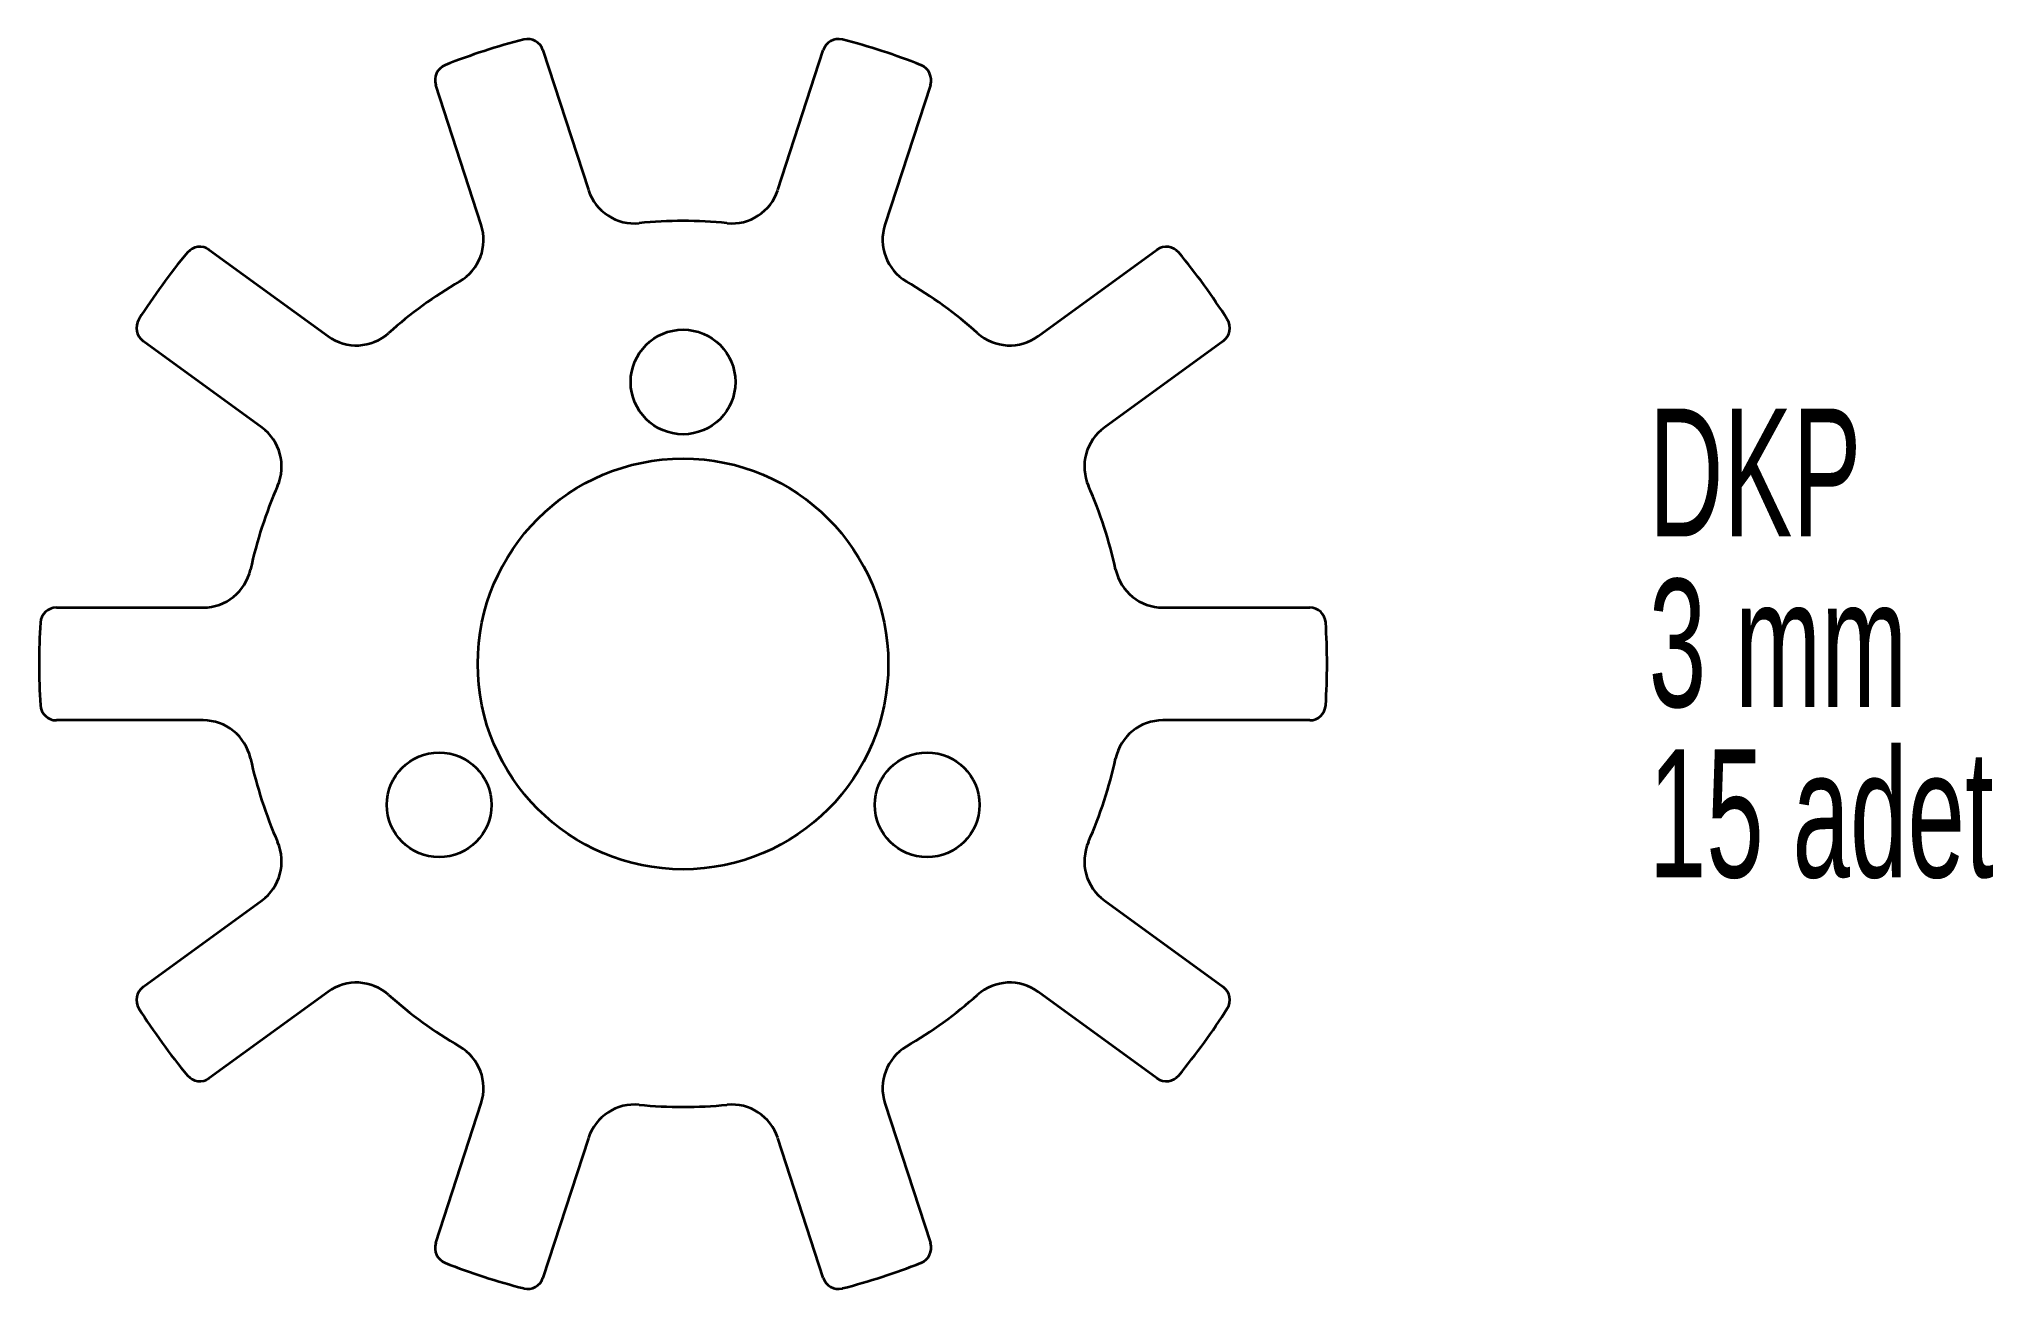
# Model space of a CAD drawing. Header units: millimetres. Extents: x 77 to 198, y 63 to 141.
import ezdxf

# ---------------------------------------------------------------- set-up
doc = ezdxf.new("R2010")
doc.units = ezdxf.units.MM
doc.styles.add('SLDTEXTSTYLE0', font='TXT', dxfattribs={"width": 0.605})

# ---------------------------------------------------------------- blocks, each defined once
blk = doc.blocks.new('SW_NOTE_0')
at = {"color": 0, "linetype": 'Continuous', "lineweight": 0, "char_height": 7.938, "attachment_point": 1, "style": 'SLDTEXTSTYLE0'}
for s, insert in [('DKP', (0, 10.23)), ('3 mm', (0, -0.35)), ('15 adet', (0, -10.93))]:
    blk.add_mtext(s, dxfattribs=dict(at, insert=insert))

msp = doc.modelspace()

# ---------------------------------------------------------------- linework, layer by layer
at = {"color": 7, "linetype": 'Continuous', "lineweight": 35}
for p, q in [((108.42, 140.2), (111.24, 131.53)), ((123, 131.53), (125.82, 140.2)), ((104.59, 129.36), (101.77, 138.04)), ((132.48, 138.04), (129.66, 129.36)), ((87.69, 127.81), (95.07, 122.45)), ((139.17, 122.45), (146.55, 127.81)), ((90.96, 116.79), (83.58, 122.15)), ((150.67, 122.15), (143.29, 116.79)), ((78.2, 105.61), (87.32, 105.61)), ((146.92, 105.61), (156.04, 105.61)), ((87.32, 98.61), (78.2, 98.61)), ((156.04, 98.61), (146.92, 98.61)), ((83.58, 82.06), (90.96, 87.42)), ((143.29, 87.42), (150.67, 82.06)), ((95.07, 81.76), (87.69, 76.4)), ((146.55, 76.4), (139.17, 81.76)), ((101.77, 66.17), (104.59, 74.85)), ((129.66, 74.85), (132.48, 66.17)), ((111.24, 72.68), (108.42, 64.01)), ((125.82, 64.01), (123, 72.68))]:
    msp.add_line(p, q, dxfattribs=at)
for centre, radius in [((117.12, 119.61), 3.25), ((117.12, 102.11), 12.75), ((101.97, 93.36), 3.25), ((132.28, 93.36), 3.25)]:
    msp.add_circle(centre, radius, dxfattribs=at)
for centre, radius, start, end in [((117.12, 102.11), 40, 104.3247, 111.6753), ((107.47, 139.89), 1, 18, 104.3247), ((126.77, 139.89), 1, 75.6753, 162), ((117.12, 102.11), 40, 68.3247, 75.6753), ((102.72, 138.35), 1, 111.6753, 198), ((131.53, 138.35), 1, 342, 68.3247), ((114.1, 132.45), 3, 198, 275.6951), ((120.15, 132.45), 3, 264.3049, 342), ((101.73, 128.44), 3, 300.3049, 18), ((117.12, 102.11), 27.5, 84.3049, 95.6951), ((132.51, 128.44), 3, 162, 239.6951), ((117.12, 102.11), 40, 140.3247, 147.6753), ((87.11, 127), 1, 54, 140.3247), ((147.14, 127), 1, 39.6753, 126), ((117.12, 102.11), 40, 32.3247, 39.6753), ((117.12, 102.11), 27.5, 120.3049, 131.6951), ((117.12, 102.11), 27.5, 48.3049, 59.6951), ((84.17, 122.96), 1, 147.6753, 234), ((96.84, 124.88), 3, 234, 311.6951), ((137.41, 124.88), 3, 228.3049, 306), ((150.08, 122.96), 1, 306, 32.3247), ((89.19, 114.36), 3, 336.3049, 54), ((145.05, 114.36), 3, 126, 203.6951), ((117.12, 102.11), 27.5, 156.3049, 167.6951), ((117.12, 102.11), 27.5, 12.3049, 23.6951), ((87.32, 108.61), 3, 270, 347.6951), ((146.92, 108.61), 3, 192.3049, 270), ((78.2, 104.61), 1, 90, 176.3247), ((156.04, 104.61), 1, 3.6753, 90), ((117.12, 102.11), 40, 176.3247, 183.6753), ((117.12, 102.11), 40, 356.3247, 3.6753), ((78.2, 99.61), 1, 183.6753, 270), ((156.04, 99.61), 1, 270, 356.3247), ((87.32, 95.61), 3, 12.3049, 90), ((146.92, 95.61), 3, 90, 167.6951), ((117.12, 102.11), 27.5, 192.3049, 203.6951), ((117.12, 102.11), 27.5, 336.3049, 347.6951), ((89.19, 89.85), 3, 306, 23.6951), ((145.05, 89.85), 3, 156.3049, 234), ((84.17, 81.25), 1, 126, 212.3247), ((96.84, 79.33), 3, 48.3049, 126), ((117.12, 102.11), 27.5, 228.3049, 239.6951), ((117.12, 102.11), 27.5, 300.3049, 311.6951), ((137.41, 79.33), 3, 54, 131.6951), ((150.08, 81.25), 1, 327.6753, 54), ((117.12, 102.11), 40, 212.3247, 219.6753), ((117.12, 102.11), 40, 320.3247, 327.6753), ((101.73, 75.77), 3, 342, 59.6951), ((132.51, 75.77), 3, 120.3049, 198), ((87.11, 77.21), 1, 219.6753, 306), ((147.14, 77.21), 1, 234, 320.3247), ((114.1, 71.76), 3, 84.3049, 162), ((117.12, 102.11), 27.5, 264.3049, 275.6951), ((120.15, 71.76), 3, 18, 95.6951), ((102.72, 65.86), 1, 162, 248.3247), ((131.53, 65.86), 1, 291.6753, 18), ((117.12, 102.11), 40, 248.3247, 255.6753), ((117.12, 102.11), 40, 284.3247, 291.6753), ((107.47, 64.32), 1, 255.6753, 342), ((126.77, 64.32), 1, 198, 284.3247)]:
    msp.add_arc(centre, radius, start, end, dxfattribs=at)

# ---------------------------------------------------------------- block references
at = {"color": 7, "linetype": 'Continuous', "lineweight": 0}
msp.add_blockref('SW_NOTE_0', (177.1, 107.73), dxfattribs=at)

doc.saveas('drawing.dxf')
